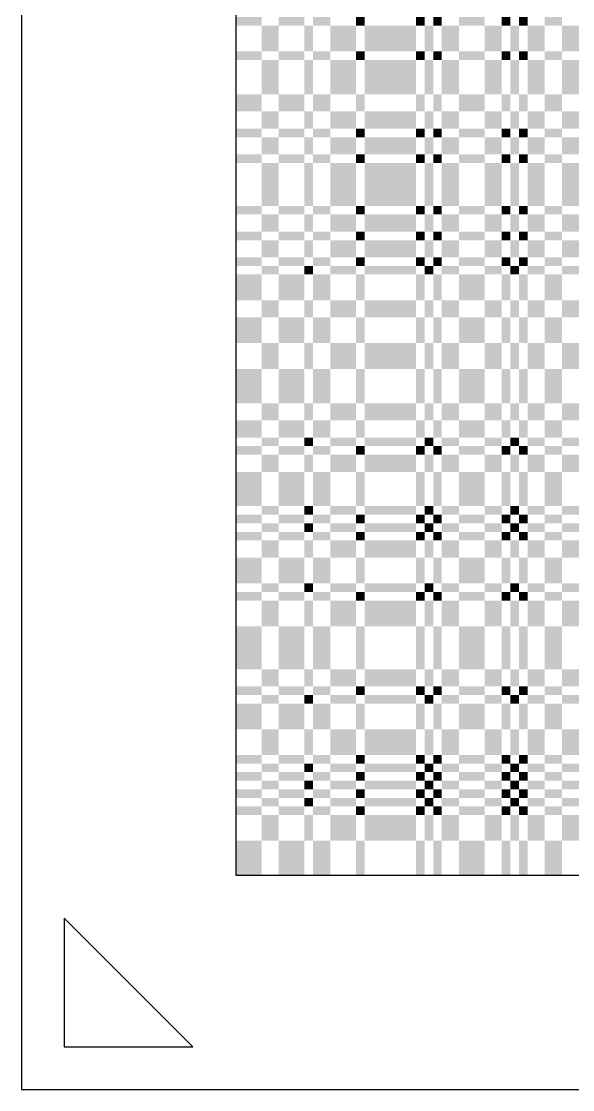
# Model space of a CAD drawing. Extents: x 0 to 200, y 0 to 200.
# Drawn here: x 0 to 51.4, y 0 to 99.6 of the extents above; entities that cross this region are included whole.
import ezdxf

# ---------------------------------------------------------------- set-up
doc = ezdxf.new("R2010")
doc.units = 0

msp = doc.modelspace()

# ---------------------------------------------------------------- linework, layer by layer
at = {"layer": 'CHROME'}
for points in [[(20, 99.2), (22.4, 99.2), (20, 100), (22.4, 100)], [(24, 99.2), (26.4, 99.2), (24, 100), (26.4, 100)], [(27.2, 99.2), (28.8, 99.2), (27.2, 100), (28.8, 100)], [(31.2, 99.2), (32, 99.2), (31.2, 100), (32, 100)], [(36.8, 99.2), (37.6, 99.2), (36.8, 100), (37.6, 100)], [(38.4, 99.2), (39.2, 99.2), (38.4, 100), (39.2, 100)], [(40.8, 99.2), (43.2, 99.2), (40.8, 100), (43.2, 100)], [(44.8, 99.2), (45.6, 99.2), (44.8, 100), (45.6, 100)], [(46.4, 99.2), (47.2, 99.2), (46.4, 100), (47.2, 100)], [(48.8, 99.2), (50.4, 99.2), (48.8, 100), (50.4, 100)], [(22.4, 96.8), (24, 96.8), (22.4, 99.2), (24, 99.2)], [(26.4, 96.8), (27.2, 96.8), (26.4, 99.2), (27.2, 99.2)], [(28.8, 96.8), (31.2, 96.8), (28.8, 99.2), (31.2, 99.2)], [(32, 96.8), (36.8, 96.8), (32, 99.2), (36.8, 99.2)], [(37.6, 96.8), (38.4, 96.8), (37.6, 99.2), (38.4, 99.2)], [(39.2, 96.8), (40.8, 96.8), (39.2, 99.2), (40.8, 99.2)], [(43.2, 96.8), (44.8, 96.8), (43.2, 99.2), (44.8, 99.2)], [(45.6, 96.8), (46.4, 96.8), (45.6, 99.2), (46.4, 99.2)], [(47.2, 96.8), (48.8, 96.8), (47.2, 99.2), (48.8, 99.2)], [(50.4, 96.8), (52.8, 96.8), (50.4, 99.2), (52.8, 99.2)], [(20, 96), (22.4, 96), (20, 96.8), (22.4, 96.8)], [(24, 96), (26.4, 96), (24, 96.8), (26.4, 96.8)], [(27.2, 96), (28.8, 96), (27.2, 96.8), (28.8, 96.8)], [(31.2, 96), (32, 96), (31.2, 96.8), (32, 96.8)], [(36.8, 96), (37.6, 96), (36.8, 96.8), (37.6, 96.8)], [(38.4, 96), (39.2, 96), (38.4, 96.8), (39.2, 96.8)], [(40.8, 96), (43.2, 96), (40.8, 96.8), (43.2, 96.8)], [(44.8, 96), (45.6, 96), (44.8, 96.8), (45.6, 96.8)], [(46.4, 96), (47.2, 96), (46.4, 96.8), (47.2, 96.8)], [(48.8, 96), (50.4, 96), (48.8, 96.8), (50.4, 96.8)], [(22.4, 92.8), (24, 92.8), (22.4, 96), (24, 96)], [(26.4, 92.8), (27.2, 92.8), (26.4, 96), (27.2, 96)], [(28.8, 92.8), (31.2, 92.8), (28.8, 96), (31.2, 96)], [(32, 92.8), (36.8, 92.8), (32, 96), (36.8, 96)], [(37.6, 92.8), (38.4, 92.8), (37.6, 96), (38.4, 96)], [(39.2, 92.8), (40.8, 92.8), (39.2, 96), (40.8, 96)], [(43.2, 92.8), (44.8, 92.8), (43.2, 96), (44.8, 96)], [(45.6, 92.8), (46.4, 92.8), (45.6, 96), (46.4, 96)], [(47.2, 92.8), (48.8, 92.8), (47.2, 96), (48.8, 96)], [(50.4, 92.8), (52.8, 92.8), (50.4, 96), (52.8, 96)], [(20, 91.2), (22.4, 91.2), (20, 92.8), (22.4, 92.8)], [(24, 91.2), (26.4, 91.2), (24, 92.8), (26.4, 92.8)], [(27.2, 91.2), (28.8, 91.2), (27.2, 92.8), (28.8, 92.8)], [(31.2, 91.2), (32, 91.2), (31.2, 92.8), (32, 92.8)], [(36.8, 91.2), (37.6, 91.2), (36.8, 92.8), (37.6, 92.8)], [(38.4, 91.2), (39.2, 91.2), (38.4, 92.8), (39.2, 92.8)], [(40.8, 91.2), (43.2, 91.2), (40.8, 92.8), (43.2, 92.8)], [(44.8, 91.2), (45.6, 91.2), (44.8, 92.8), (45.6, 92.8)], [(46.4, 91.2), (47.2, 91.2), (46.4, 92.8), (47.2, 92.8)], [(48.8, 91.2), (50.4, 91.2), (48.8, 92.8), (50.4, 92.8)], [(22.4, 89.6), (24, 89.6), (22.4, 91.2), (24, 91.2)], [(26.4, 89.6), (27.2, 89.6), (26.4, 91.2), (27.2, 91.2)], [(28.8, 89.6), (31.2, 89.6), (28.8, 91.2), (31.2, 91.2)], [(32, 89.6), (36.8, 89.6), (32, 91.2), (36.8, 91.2)], [(37.6, 89.6), (38.4, 89.6), (37.6, 91.2), (38.4, 91.2)], [(39.2, 89.6), (40.8, 89.6), (39.2, 91.2), (40.8, 91.2)], [(43.2, 89.6), (44.8, 89.6), (43.2, 91.2), (44.8, 91.2)], [(45.6, 89.6), (46.4, 89.6), (45.6, 91.2), (46.4, 91.2)], [(47.2, 89.6), (48.8, 89.6), (47.2, 91.2), (48.8, 91.2)], [(50.4, 89.6), (52.8, 89.6), (50.4, 91.2), (52.8, 91.2)], [(20, 88.8), (22.4, 88.8), (20, 89.6), (22.4, 89.6)], [(22.4, 87.2), (24, 87.2), (22.4, 88.8), (24, 88.8)], [(24, 88.8), (26.4, 88.8), (24, 89.6), (26.4, 89.6)], [(26.4, 87.2), (27.2, 87.2), (26.4, 88.8), (27.2, 88.8)], [(27.2, 88.8), (28.8, 88.8), (27.2, 89.6), (28.8, 89.6)], [(28.8, 87.2), (31.2, 87.2), (28.8, 88.8), (31.2, 88.8)], [(31.2, 88.8), (32, 88.8), (31.2, 89.6), (32, 89.6)], [(32, 87.2), (36.8, 87.2), (32, 88.8), (36.8, 88.8)], [(36.8, 88.8), (37.6, 88.8), (36.8, 89.6), (37.6, 89.6)], [(37.6, 87.2), (38.4, 87.2), (37.6, 88.8), (38.4, 88.8)], [(38.4, 88.8), (39.2, 88.8), (38.4, 89.6), (39.2, 89.6)], [(39.2, 87.2), (40.8, 87.2), (39.2, 88.8), (40.8, 88.8)], [(40.8, 88.8), (43.2, 88.8), (40.8, 89.6), (43.2, 89.6)], [(43.2, 87.2), (44.8, 87.2), (43.2, 88.8), (44.8, 88.8)], [(44.8, 88.8), (45.6, 88.8), (44.8, 89.6), (45.6, 89.6)], [(45.6, 87.2), (46.4, 87.2), (45.6, 88.8), (46.4, 88.8)], [(46.4, 88.8), (47.2, 88.8), (46.4, 89.6), (47.2, 89.6)], [(47.2, 87.2), (48.8, 87.2), (47.2, 88.8), (48.8, 88.8)], [(48.8, 88.8), (50.4, 88.8), (48.8, 89.6), (50.4, 89.6)], [(50.4, 87.2), (52.8, 87.2), (50.4, 88.8), (52.8, 88.8)], [(20, 86.4), (22.4, 86.4), (20, 87.2), (22.4, 87.2)], [(24, 86.4), (26.4, 86.4), (24, 87.2), (26.4, 87.2)], [(27.2, 86.4), (28.8, 86.4), (27.2, 87.2), (28.8, 87.2)], [(31.2, 86.4), (32, 86.4), (31.2, 87.2), (32, 87.2)], [(36.8, 86.4), (37.6, 86.4), (36.8, 87.2), (37.6, 87.2)], [(38.4, 86.4), (39.2, 86.4), (38.4, 87.2), (39.2, 87.2)], [(40.8, 86.4), (43.2, 86.4), (40.8, 87.2), (43.2, 87.2)], [(44.8, 86.4), (45.6, 86.4), (44.8, 87.2), (45.6, 87.2)], [(46.4, 86.4), (47.2, 86.4), (46.4, 87.2), (47.2, 87.2)], [(48.8, 86.4), (50.4, 86.4), (48.8, 87.2), (50.4, 87.2)], [(22.4, 82.4), (24, 82.4), (22.4, 86.4), (24, 86.4)], [(26.4, 82.4), (27.2, 82.4), (26.4, 86.4), (27.2, 86.4)], [(28.8, 82.4), (31.2, 82.4), (28.8, 86.4), (31.2, 86.4)], [(32, 82.4), (36.8, 82.4), (32, 86.4), (36.8, 86.4)], [(37.6, 82.4), (38.4, 82.4), (37.6, 86.4), (38.4, 86.4)], [(39.2, 82.4), (40.8, 82.4), (39.2, 86.4), (40.8, 86.4)], [(43.2, 82.4), (44.8, 82.4), (43.2, 86.4), (44.8, 86.4)], [(45.6, 82.4), (46.4, 82.4), (45.6, 86.4), (46.4, 86.4)], [(47.2, 82.4), (48.8, 82.4), (47.2, 86.4), (48.8, 86.4)], [(50.4, 82.4), (52.8, 82.4), (50.4, 86.4), (52.8, 86.4)], [(20, 81.6), (22.4, 81.6), (20, 82.4), (22.4, 82.4)], [(24, 81.6), (26.4, 81.6), (24, 82.4), (26.4, 82.4)], [(27.2, 81.6), (28.8, 81.6), (27.2, 82.4), (28.8, 82.4)], [(31.2, 81.6), (32, 81.6), (31.2, 82.4), (32, 82.4)], [(36.8, 81.6), (37.6, 81.6), (36.8, 82.4), (37.6, 82.4)], [(38.4, 81.6), (39.2, 81.6), (38.4, 82.4), (39.2, 82.4)], [(40.8, 81.6), (43.2, 81.6), (40.8, 82.4), (43.2, 82.4)], [(44.8, 81.6), (45.6, 81.6), (44.8, 82.4), (45.6, 82.4)], [(46.4, 81.6), (47.2, 81.6), (46.4, 82.4), (47.2, 82.4)], [(48.8, 81.6), (50.4, 81.6), (48.8, 82.4), (50.4, 82.4)], [(22.4, 80), (24, 80), (22.4, 81.6), (24, 81.6)], [(26.4, 80), (27.2, 80), (26.4, 81.6), (27.2, 81.6)], [(28.8, 80), (31.2, 80), (28.8, 81.6), (31.2, 81.6)], [(32, 80), (36.8, 80), (32, 81.6), (36.8, 81.6)], [(37.6, 80), (38.4, 80), (37.6, 81.6), (38.4, 81.6)], [(39.2, 80), (40.8, 80), (39.2, 81.6), (40.8, 81.6)], [(43.2, 80), (44.8, 80), (43.2, 81.6), (44.8, 81.6)], [(45.6, 80), (46.4, 80), (45.6, 81.6), (46.4, 81.6)], [(47.2, 80), (48.8, 80), (47.2, 81.6), (48.8, 81.6)], [(50.4, 80), (52.8, 80), (50.4, 81.6), (52.8, 81.6)], [(20, 79.2), (22.4, 79.2), (20, 80), (22.4, 80)], [(24, 79.2), (26.4, 79.2), (24, 80), (26.4, 80)], [(27.2, 79.2), (28.8, 79.2), (27.2, 80), (28.8, 80)], [(31.2, 79.2), (32, 79.2), (31.2, 80), (32, 80)], [(36.8, 79.2), (37.6, 79.2), (36.8, 80), (37.6, 80)], [(38.4, 79.2), (39.2, 79.2), (38.4, 80), (39.2, 80)], [(40.8, 79.2), (43.2, 79.2), (40.8, 80), (43.2, 80)], [(44.8, 79.2), (45.6, 79.2), (44.8, 80), (45.6, 80)], [(46.4, 79.2), (47.2, 79.2), (46.4, 80), (47.2, 80)], [(48.8, 79.2), (50.4, 79.2), (48.8, 80), (50.4, 80)], [(22.4, 77.6), (24, 77.6), (22.4, 79.2), (24, 79.2)], [(26.4, 77.6), (27.2, 77.6), (26.4, 79.2), (27.2, 79.2)], [(28.8, 77.6), (31.2, 77.6), (28.8, 79.2), (31.2, 79.2)], [(32, 77.6), (36.8, 77.6), (32, 79.2), (36.8, 79.2)], [(37.6, 77.6), (38.4, 77.6), (37.6, 79.2), (38.4, 79.2)], [(39.2, 77.6), (40.8, 77.6), (39.2, 79.2), (40.8, 79.2)], [(43.2, 77.6), (44.8, 77.6), (43.2, 79.2), (44.8, 79.2)], [(45.6, 77.6), (46.4, 77.6), (45.6, 79.2), (46.4, 79.2)], [(47.2, 77.6), (48.8, 77.6), (47.2, 79.2), (48.8, 79.2)], [(50.4, 77.6), (52.8, 77.6), (50.4, 79.2), (52.8, 79.2)], [(20, 76.8), (22.4, 76.8), (20, 77.6), (22.4, 77.6)], [(22.4, 76), (24, 76), (22.4, 76.8), (24, 76.8)], [(24, 76.8), (26.4, 76.8), (24, 77.6), (26.4, 77.6)], [(26.4, 76), (27.2, 76), (26.4, 76.8), (27.2, 76.8)], [(27.2, 76.8), (28.8, 76.8), (27.2, 77.6), (28.8, 77.6)], [(28.8, 76), (31.2, 76), (28.8, 76.8), (31.2, 76.8)], [(31.2, 76.8), (32, 76.8), (31.2, 77.6), (32, 77.6)], [(32, 76), (36.8, 76), (32, 76.8), (36.8, 76.8)], [(36.8, 76.8), (37.6, 76.8), (36.8, 77.6), (37.6, 77.6)], [(37.6, 76), (38.4, 76), (37.6, 76.8), (38.4, 76.8)], [(38.4, 76.8), (39.2, 76.8), (38.4, 77.6), (39.2, 77.6)], [(39.2, 76), (40.8, 76), (39.2, 76.8), (40.8, 76.8)], [(40.8, 76.8), (43.2, 76.8), (40.8, 77.6), (43.2, 77.6)], [(43.2, 76), (44.8, 76), (43.2, 76.8), (44.8, 76.8)], [(44.8, 76.8), (45.6, 76.8), (44.8, 77.6), (45.6, 77.6)], [(45.6, 76), (46.4, 76), (45.6, 76.8), (46.4, 76.8)], [(46.4, 76.8), (47.2, 76.8), (46.4, 77.6), (47.2, 77.6)], [(47.2, 76), (48.8, 76), (47.2, 76.8), (48.8, 76.8)], [(48.8, 76.8), (50.4, 76.8), (48.8, 77.6), (50.4, 77.6)], [(50.4, 76), (52.8, 76), (50.4, 76.8), (52.8, 76.8)], [(20, 73.6), (22.4, 73.6), (20, 76), (22.4, 76)], [(24, 73.6), (26.4, 73.6), (24, 76), (26.4, 76)], [(27.2, 73.6), (28.8, 73.6), (27.2, 76), (28.8, 76)], [(31.2, 73.6), (32, 73.6), (31.2, 76), (32, 76)], [(36.8, 73.6), (37.6, 73.6), (36.8, 76), (37.6, 76)], [(38.4, 73.6), (39.2, 73.6), (38.4, 76), (39.2, 76)], [(40.8, 73.6), (43.2, 73.6), (40.8, 76), (43.2, 76)], [(44.8, 73.6), (45.6, 73.6), (44.8, 76), (45.6, 76)], [(46.4, 73.6), (47.2, 73.6), (46.4, 76), (47.2, 76)], [(48.8, 73.6), (50.4, 73.6), (48.8, 76), (50.4, 76)], [(22.4, 72), (24, 72), (22.4, 73.6), (24, 73.6)], [(26.4, 72), (27.2, 72), (26.4, 73.6), (27.2, 73.6)], [(28.8, 72), (31.2, 72), (28.8, 73.6), (31.2, 73.6)], [(32, 72), (36.8, 72), (32, 73.6), (36.8, 73.6)], [(37.6, 72), (38.4, 72), (37.6, 73.6), (38.4, 73.6)], [(39.2, 72), (40.8, 72), (39.2, 73.6), (40.8, 73.6)], [(43.2, 72), (44.8, 72), (43.2, 73.6), (44.8, 73.6)], [(45.6, 72), (46.4, 72), (45.6, 73.6), (46.4, 73.6)], [(47.2, 72), (48.8, 72), (47.2, 73.6), (48.8, 73.6)], [(50.4, 72), (52.8, 72), (50.4, 73.6), (52.8, 73.6)], [(20, 69.6), (22.4, 69.6), (20, 72), (22.4, 72)], [(24, 69.6), (26.4, 69.6), (24, 72), (26.4, 72)], [(27.2, 69.6), (28.8, 69.6), (27.2, 72), (28.8, 72)], [(31.2, 69.6), (32, 69.6), (31.2, 72), (32, 72)], [(36.8, 69.6), (37.6, 69.6), (36.8, 72), (37.6, 72)], [(38.4, 69.6), (39.2, 69.6), (38.4, 72), (39.2, 72)], [(40.8, 69.6), (43.2, 69.6), (40.8, 72), (43.2, 72)], [(44.8, 69.6), (45.6, 69.6), (44.8, 72), (45.6, 72)], [(46.4, 69.6), (47.2, 69.6), (46.4, 72), (47.2, 72)], [(48.8, 69.6), (50.4, 69.6), (48.8, 72), (50.4, 72)], [(22.4, 67.2), (24, 67.2), (22.4, 69.6), (24, 69.6)], [(26.4, 67.2), (27.2, 67.2), (26.4, 69.6), (27.2, 69.6)], [(28.8, 67.2), (31.2, 67.2), (28.8, 69.6), (31.2, 69.6)], [(32, 67.2), (36.8, 67.2), (32, 69.6), (36.8, 69.6)], [(37.6, 67.2), (38.4, 67.2), (37.6, 69.6), (38.4, 69.6)], [(39.2, 67.2), (40.8, 67.2), (39.2, 69.6), (40.8, 69.6)], [(43.2, 67.2), (44.8, 67.2), (43.2, 69.6), (44.8, 69.6)], [(45.6, 67.2), (46.4, 67.2), (45.6, 69.6), (46.4, 69.6)], [(47.2, 67.2), (48.8, 67.2), (47.2, 69.6), (48.8, 69.6)], [(50.4, 67.2), (52.8, 67.2), (50.4, 69.6), (52.8, 69.6)], [(20, 64), (22.4, 64), (20, 67.2), (22.4, 67.2)], [(24, 64), (26.4, 64), (24, 67.2), (26.4, 67.2)], [(27.2, 64), (28.8, 64), (27.2, 67.2), (28.8, 67.2)], [(31.2, 64), (32, 64), (31.2, 67.2), (32, 67.2)], [(36.8, 64), (37.6, 64), (36.8, 67.2), (37.6, 67.2)], [(38.4, 64), (39.2, 64), (38.4, 67.2), (39.2, 67.2)], [(40.8, 64), (43.2, 64), (40.8, 67.2), (43.2, 67.2)], [(44.8, 64), (45.6, 64), (44.8, 67.2), (45.6, 67.2)], [(46.4, 64), (47.2, 64), (46.4, 67.2), (47.2, 67.2)], [(48.8, 64), (50.4, 64), (48.8, 67.2), (50.4, 67.2)], [(22.4, 62.4), (24, 62.4), (22.4, 64), (24, 64)], [(26.4, 62.4), (27.2, 62.4), (26.4, 64), (27.2, 64)], [(28.8, 62.4), (31.2, 62.4), (28.8, 64), (31.2, 64)], [(32, 62.4), (36.8, 62.4), (32, 64), (36.8, 64)], [(37.6, 62.4), (38.4, 62.4), (37.6, 64), (38.4, 64)], [(39.2, 62.4), (40.8, 62.4), (39.2, 64), (40.8, 64)], [(43.2, 62.4), (44.8, 62.4), (43.2, 64), (44.8, 64)], [(45.6, 62.4), (46.4, 62.4), (45.6, 64), (46.4, 64)], [(47.2, 62.4), (48.8, 62.4), (47.2, 64), (48.8, 64)], [(50.4, 62.4), (52.8, 62.4), (50.4, 64), (52.8, 64)], [(20, 60.8), (22.4, 60.8), (20, 62.4), (22.4, 62.4)], [(24, 60.8), (26.4, 60.8), (24, 62.4), (26.4, 62.4)], [(27.2, 60.8), (28.8, 60.8), (27.2, 62.4), (28.8, 62.4)], [(31.2, 60.8), (32, 60.8), (31.2, 62.4), (32, 62.4)], [(36.8, 60.8), (37.6, 60.8), (36.8, 62.4), (37.6, 62.4)], [(38.4, 60.8), (39.2, 60.8), (38.4, 62.4), (39.2, 62.4)], [(40.8, 60.8), (43.2, 60.8), (40.8, 62.4), (43.2, 62.4)], [(44.8, 60.8), (45.6, 60.8), (44.8, 62.4), (45.6, 62.4)], [(46.4, 60.8), (47.2, 60.8), (46.4, 62.4), (47.2, 62.4)], [(48.8, 60.8), (50.4, 60.8), (48.8, 62.4), (50.4, 62.4)], [(22.4, 60), (24, 60), (22.4, 60.8), (24, 60.8)], [(26.4, 60), (27.2, 60), (26.4, 60.8), (27.2, 60.8)], [(28.8, 60), (31.2, 60), (28.8, 60.8), (31.2, 60.8)], [(32, 60), (36.8, 60), (32, 60.8), (36.8, 60.8)], [(37.6, 60), (38.4, 60), (37.6, 60.8), (38.4, 60.8)], [(39.2, 60), (40.8, 60), (39.2, 60.8), (40.8, 60.8)], [(43.2, 60), (44.8, 60), (43.2, 60.8), (44.8, 60.8)], [(45.6, 60), (46.4, 60), (45.6, 60.8), (46.4, 60.8)], [(47.2, 60), (48.8, 60), (47.2, 60.8), (48.8, 60.8)], [(50.4, 60), (52.8, 60), (50.4, 60.8), (52.8, 60.8)], [(20, 59.2), (22.4, 59.2), (20, 60), (22.4, 60)], [(24, 59.2), (26.4, 59.2), (24, 60), (26.4, 60)], [(27.2, 59.2), (28.8, 59.2), (27.2, 60), (28.8, 60)], [(31.2, 59.2), (32, 59.2), (31.2, 60), (32, 60)], [(36.8, 59.2), (37.6, 59.2), (36.8, 60), (37.6, 60)], [(38.4, 59.2), (39.2, 59.2), (38.4, 60), (39.2, 60)], [(40.8, 59.2), (43.2, 59.2), (40.8, 60), (43.2, 60)], [(44.8, 59.2), (45.6, 59.2), (44.8, 60), (45.6, 60)], [(46.4, 59.2), (47.2, 59.2), (46.4, 60), (47.2, 60)], [(48.8, 59.2), (50.4, 59.2), (48.8, 60), (50.4, 60)], [(22.4, 57.6), (24, 57.6), (22.4, 59.2), (24, 59.2)], [(26.4, 57.6), (27.2, 57.6), (26.4, 59.2), (27.2, 59.2)], [(28.8, 57.6), (31.2, 57.6), (28.8, 59.2), (31.2, 59.2)], [(32, 57.6), (36.8, 57.6), (32, 59.2), (36.8, 59.2)], [(37.6, 57.6), (38.4, 57.6), (37.6, 59.2), (38.4, 59.2)], [(39.2, 57.6), (40.8, 57.6), (39.2, 59.2), (40.8, 59.2)], [(43.2, 57.6), (44.8, 57.6), (43.2, 59.2), (44.8, 59.2)], [(45.6, 57.6), (46.4, 57.6), (45.6, 59.2), (46.4, 59.2)], [(47.2, 57.6), (48.8, 57.6), (47.2, 59.2), (48.8, 59.2)], [(50.4, 57.6), (52.8, 57.6), (50.4, 59.2), (52.8, 59.2)], [(20, 54.4), (22.4, 54.4), (20, 57.6), (22.4, 57.6)], [(24, 54.4), (26.4, 54.4), (24, 57.6), (26.4, 57.6)], [(27.2, 54.4), (28.8, 54.4), (27.2, 57.6), (28.8, 57.6)], [(31.2, 54.4), (32, 54.4), (31.2, 57.6), (32, 57.6)], [(36.8, 54.4), (37.6, 54.4), (36.8, 57.6), (37.6, 57.6)], [(38.4, 54.4), (39.2, 54.4), (38.4, 57.6), (39.2, 57.6)], [(40.8, 54.4), (43.2, 54.4), (40.8, 57.6), (43.2, 57.6)], [(44.8, 54.4), (45.6, 54.4), (44.8, 57.6), (45.6, 57.6)], [(46.4, 54.4), (47.2, 54.4), (46.4, 57.6), (47.2, 57.6)], [(48.8, 54.4), (50.4, 54.4), (48.8, 57.6), (50.4, 57.6)], [(22.4, 53.6), (24, 53.6), (22.4, 54.4), (24, 54.4)], [(26.4, 53.6), (27.2, 53.6), (26.4, 54.4), (27.2, 54.4)], [(28.8, 53.6), (31.2, 53.6), (28.8, 54.4), (31.2, 54.4)], [(32, 53.6), (36.8, 53.6), (32, 54.4), (36.8, 54.4)], [(37.6, 53.6), (38.4, 53.6), (37.6, 54.4), (38.4, 54.4)], [(39.2, 53.6), (40.8, 53.6), (39.2, 54.4), (40.8, 54.4)], [(43.2, 53.6), (44.8, 53.6), (43.2, 54.4), (44.8, 54.4)], [(45.6, 53.6), (46.4, 53.6), (45.6, 54.4), (46.4, 54.4)], [(47.2, 53.6), (48.8, 53.6), (47.2, 54.4), (48.8, 54.4)], [(50.4, 53.6), (52.8, 53.6), (50.4, 54.4), (52.8, 54.4)], [(20, 52.8), (22.4, 52.8), (20, 53.6), (22.4, 53.6)], [(22.4, 52), (24, 52), (22.4, 52.8), (24, 52.8)], [(24, 52.8), (26.4, 52.8), (24, 53.6), (26.4, 53.6)], [(26.4, 52), (27.2, 52), (26.4, 52.8), (27.2, 52.8)], [(27.2, 52.8), (28.8, 52.8), (27.2, 53.6), (28.8, 53.6)], [(28.8, 52), (31.2, 52), (28.8, 52.8), (31.2, 52.8)], [(31.2, 52.8), (32, 52.8), (31.2, 53.6), (32, 53.6)], [(32, 52), (36.8, 52), (32, 52.8), (36.8, 52.8)], [(36.8, 52.8), (37.6, 52.8), (36.8, 53.6), (37.6, 53.6)], [(37.6, 52), (38.4, 52), (37.6, 52.8), (38.4, 52.8)], [(38.4, 52.8), (39.2, 52.8), (38.4, 53.6), (39.2, 53.6)], [(39.2, 52), (40.8, 52), (39.2, 52.8), (40.8, 52.8)], [(40.8, 52.8), (43.2, 52.8), (40.8, 53.6), (43.2, 53.6)], [(43.2, 52), (44.8, 52), (43.2, 52.8), (44.8, 52.8)], [(44.8, 52.8), (45.6, 52.8), (44.8, 53.6), (45.6, 53.6)], [(45.6, 52), (46.4, 52), (45.6, 52.8), (46.4, 52.8)], [(46.4, 52.8), (47.2, 52.8), (46.4, 53.6), (47.2, 53.6)], [(47.2, 52), (48.8, 52), (47.2, 52.8), (48.8, 52.8)], [(48.8, 52.8), (50.4, 52.8), (48.8, 53.6), (50.4, 53.6)], [(50.4, 52), (52.8, 52), (50.4, 52.8), (52.8, 52.8)], [(20, 51.2), (22.4, 51.2), (20, 52), (22.4, 52)], [(24, 51.2), (26.4, 51.2), (24, 52), (26.4, 52)], [(27.2, 51.2), (28.8, 51.2), (27.2, 52), (28.8, 52)], [(31.2, 51.2), (32, 51.2), (31.2, 52), (32, 52)], [(36.8, 51.2), (37.6, 51.2), (36.8, 52), (37.6, 52)], [(38.4, 51.2), (39.2, 51.2), (38.4, 52), (39.2, 52)], [(40.8, 51.2), (43.2, 51.2), (40.8, 52), (43.2, 52)], [(44.8, 51.2), (45.6, 51.2), (44.8, 52), (45.6, 52)], [(46.4, 51.2), (47.2, 51.2), (46.4, 52), (47.2, 52)], [(48.8, 51.2), (50.4, 51.2), (48.8, 52), (50.4, 52)], [(22.4, 49.6), (24, 49.6), (22.4, 51.2), (24, 51.2)], [(26.4, 49.6), (27.2, 49.6), (26.4, 51.2), (27.2, 51.2)], [(28.8, 49.6), (31.2, 49.6), (28.8, 51.2), (31.2, 51.2)], [(32, 49.6), (36.8, 49.6), (32, 51.2), (36.8, 51.2)], [(37.6, 49.6), (38.4, 49.6), (37.6, 51.2), (38.4, 51.2)], [(39.2, 49.6), (40.8, 49.6), (39.2, 51.2), (40.8, 51.2)], [(43.2, 49.6), (44.8, 49.6), (43.2, 51.2), (44.8, 51.2)], [(45.6, 49.6), (46.4, 49.6), (45.6, 51.2), (46.4, 51.2)], [(47.2, 49.6), (48.8, 49.6), (47.2, 51.2), (48.8, 51.2)], [(50.4, 49.6), (52.8, 49.6), (50.4, 51.2), (52.8, 51.2)], [(20, 47.2), (22.4, 47.2), (20, 49.6), (22.4, 49.6)], [(24, 47.2), (26.4, 47.2), (24, 49.6), (26.4, 49.6)], [(27.2, 47.2), (28.8, 47.2), (27.2, 49.6), (28.8, 49.6)], [(31.2, 47.2), (32, 47.2), (31.2, 49.6), (32, 49.6)], [(36.8, 47.2), (37.6, 47.2), (36.8, 49.6), (37.6, 49.6)], [(38.4, 47.2), (39.2, 47.2), (38.4, 49.6), (39.2, 49.6)], [(40.8, 47.2), (43.2, 47.2), (40.8, 49.6), (43.2, 49.6)], [(44.8, 47.2), (45.6, 47.2), (44.8, 49.6), (45.6, 49.6)], [(46.4, 47.2), (47.2, 47.2), (46.4, 49.6), (47.2, 49.6)], [(48.8, 47.2), (50.4, 47.2), (48.8, 49.6), (50.4, 49.6)], [(22.4, 46.4), (24, 46.4), (22.4, 47.2), (24, 47.2)], [(26.4, 46.4), (27.2, 46.4), (26.4, 47.2), (27.2, 47.2)], [(28.8, 46.4), (31.2, 46.4), (28.8, 47.2), (31.2, 47.2)], [(32, 46.4), (36.8, 46.4), (32, 47.2), (36.8, 47.2)], [(37.6, 46.4), (38.4, 46.4), (37.6, 47.2), (38.4, 47.2)], [(39.2, 46.4), (40.8, 46.4), (39.2, 47.2), (40.8, 47.2)], [(43.2, 46.4), (44.8, 46.4), (43.2, 47.2), (44.8, 47.2)], [(45.6, 46.4), (46.4, 46.4), (45.6, 47.2), (46.4, 47.2)], [(47.2, 46.4), (48.8, 46.4), (47.2, 47.2), (48.8, 47.2)], [(50.4, 46.4), (52.8, 46.4), (50.4, 47.2), (52.8, 47.2)], [(20, 45.6), (22.4, 45.6), (20, 46.4), (22.4, 46.4)], [(24, 45.6), (26.4, 45.6), (24, 46.4), (26.4, 46.4)], [(27.2, 45.6), (28.8, 45.6), (27.2, 46.4), (28.8, 46.4)], [(31.2, 45.6), (32, 45.6), (31.2, 46.4), (32, 46.4)], [(36.8, 45.6), (37.6, 45.6), (36.8, 46.4), (37.6, 46.4)], [(38.4, 45.6), (39.2, 45.6), (38.4, 46.4), (39.2, 46.4)], [(40.8, 45.6), (43.2, 45.6), (40.8, 46.4), (43.2, 46.4)], [(44.8, 45.6), (45.6, 45.6), (44.8, 46.4), (45.6, 46.4)], [(46.4, 45.6), (47.2, 45.6), (46.4, 46.4), (47.2, 46.4)], [(48.8, 45.6), (50.4, 45.6), (48.8, 46.4), (50.4, 46.4)], [(22.4, 43.2), (24, 43.2), (22.4, 45.6), (24, 45.6)], [(26.4, 43.2), (27.2, 43.2), (26.4, 45.6), (27.2, 45.6)], [(28.8, 43.2), (31.2, 43.2), (28.8, 45.6), (31.2, 45.6)], [(32, 43.2), (36.8, 43.2), (32, 45.6), (36.8, 45.6)], [(37.6, 43.2), (38.4, 43.2), (37.6, 45.6), (38.4, 45.6)], [(39.2, 43.2), (40.8, 43.2), (39.2, 45.6), (40.8, 45.6)], [(43.2, 43.2), (44.8, 43.2), (43.2, 45.6), (44.8, 45.6)], [(45.6, 43.2), (46.4, 43.2), (45.6, 45.6), (46.4, 45.6)], [(47.2, 43.2), (48.8, 43.2), (47.2, 45.6), (48.8, 45.6)], [(50.4, 43.2), (52.8, 43.2), (50.4, 45.6), (52.8, 45.6)], [(20, 39.2), (22.4, 39.2), (20, 43.2), (22.4, 43.2)], [(24, 39.2), (26.4, 39.2), (24, 43.2), (26.4, 43.2)], [(27.2, 39.2), (28.8, 39.2), (27.2, 43.2), (28.8, 43.2)], [(31.2, 39.2), (32, 39.2), (31.2, 43.2), (32, 43.2)], [(36.8, 39.2), (37.6, 39.2), (36.8, 43.2), (37.6, 43.2)], [(38.4, 39.2), (39.2, 39.2), (38.4, 43.2), (39.2, 43.2)], [(40.8, 39.2), (43.2, 39.2), (40.8, 43.2), (43.2, 43.2)], [(44.8, 39.2), (45.6, 39.2), (44.8, 43.2), (45.6, 43.2)], [(46.4, 39.2), (47.2, 39.2), (46.4, 43.2), (47.2, 43.2)], [(48.8, 39.2), (50.4, 39.2), (48.8, 43.2), (50.4, 43.2)], [(22.4, 37.6), (24, 37.6), (22.4, 39.2), (24, 39.2)], [(26.4, 37.6), (27.2, 37.6), (26.4, 39.2), (27.2, 39.2)], [(28.8, 37.6), (31.2, 37.6), (28.8, 39.2), (31.2, 39.2)], [(32, 37.6), (36.8, 37.6), (32, 39.2), (36.8, 39.2)], [(37.6, 37.6), (38.4, 37.6), (37.6, 39.2), (38.4, 39.2)], [(39.2, 37.6), (40.8, 37.6), (39.2, 39.2), (40.8, 39.2)], [(43.2, 37.6), (44.8, 37.6), (43.2, 39.2), (44.8, 39.2)], [(45.6, 37.6), (46.4, 37.6), (45.6, 39.2), (46.4, 39.2)], [(47.2, 37.6), (48.8, 37.6), (47.2, 39.2), (48.8, 39.2)], [(50.4, 37.6), (52.8, 37.6), (50.4, 39.2), (52.8, 39.2)], [(20, 36.8), (22.4, 36.8), (20, 37.6), (22.4, 37.6)], [(24, 36.8), (26.4, 36.8), (24, 37.6), (26.4, 37.6)], [(27.2, 36.8), (28.8, 36.8), (27.2, 37.6), (28.8, 37.6)], [(31.2, 36.8), (32, 36.8), (31.2, 37.6), (32, 37.6)], [(36.8, 36.8), (37.6, 36.8), (36.8, 37.6), (37.6, 37.6)], [(38.4, 36.8), (39.2, 36.8), (38.4, 37.6), (39.2, 37.6)], [(40.8, 36.8), (43.2, 36.8), (40.8, 37.6), (43.2, 37.6)], [(44.8, 36.8), (45.6, 36.8), (44.8, 37.6), (45.6, 37.6)], [(46.4, 36.8), (47.2, 36.8), (46.4, 37.6), (47.2, 37.6)], [(48.8, 36.8), (50.4, 36.8), (48.8, 37.6), (50.4, 37.6)], [(20, 33.6), (22.4, 33.6), (20, 36), (22.4, 36)], [(22.4, 36), (24, 36), (22.4, 36.8), (24, 36.8)], [(24, 33.6), (26.4, 33.6), (24, 36), (26.4, 36)], [(26.4, 36), (27.2, 36), (26.4, 36.8), (27.2, 36.8)], [(27.2, 33.6), (28.8, 33.6), (27.2, 36), (28.8, 36)], [(28.8, 36), (31.2, 36), (28.8, 36.8), (31.2, 36.8)], [(31.2, 33.6), (32, 33.6), (31.2, 36), (32, 36)], [(32, 36), (36.8, 36), (32, 36.8), (36.8, 36.8)], [(36.8, 33.6), (37.6, 33.6), (36.8, 36), (37.6, 36)], [(37.6, 36), (38.4, 36), (37.6, 36.8), (38.4, 36.8)], [(38.4, 33.6), (39.2, 33.6), (38.4, 36), (39.2, 36)], [(39.2, 36), (40.8, 36), (39.2, 36.8), (40.8, 36.8)], [(40.8, 33.6), (43.2, 33.6), (40.8, 36), (43.2, 36)], [(43.2, 36), (44.8, 36), (43.2, 36.8), (44.8, 36.8)], [(44.8, 33.6), (45.6, 33.6), (44.8, 36), (45.6, 36)], [(45.6, 36), (46.4, 36), (45.6, 36.8), (46.4, 36.8)], [(46.4, 33.6), (47.2, 33.6), (46.4, 36), (47.2, 36)], [(47.2, 36), (48.8, 36), (47.2, 36.8), (48.8, 36.8)], [(48.8, 33.6), (50.4, 33.6), (48.8, 36), (50.4, 36)], [(50.4, 36), (52.8, 36), (50.4, 36.8), (52.8, 36.8)], [(22.4, 31.2), (24, 31.2), (22.4, 33.6), (24, 33.6)], [(26.4, 31.2), (27.2, 31.2), (26.4, 33.6), (27.2, 33.6)], [(28.8, 31.2), (31.2, 31.2), (28.8, 33.6), (31.2, 33.6)], [(32, 31.2), (36.8, 31.2), (32, 33.6), (36.8, 33.6)], [(37.6, 31.2), (38.4, 31.2), (37.6, 33.6), (38.4, 33.6)], [(39.2, 31.2), (40.8, 31.2), (39.2, 33.6), (40.8, 33.6)], [(43.2, 31.2), (44.8, 31.2), (43.2, 33.6), (44.8, 33.6)], [(45.6, 31.2), (46.4, 31.2), (45.6, 33.6), (46.4, 33.6)], [(47.2, 31.2), (48.8, 31.2), (47.2, 33.6), (48.8, 33.6)], [(50.4, 31.2), (52.8, 31.2), (50.4, 33.6), (52.8, 33.6)], [(20, 30.4), (22.4, 30.4), (20, 31.2), (22.4, 31.2)], [(24, 30.4), (26.4, 30.4), (24, 31.2), (26.4, 31.2)], [(27.2, 30.4), (28.8, 30.4), (27.2, 31.2), (28.8, 31.2)], [(31.2, 30.4), (32, 30.4), (31.2, 31.2), (32, 31.2)], [(36.8, 30.4), (37.6, 30.4), (36.8, 31.2), (37.6, 31.2)], [(38.4, 30.4), (39.2, 30.4), (38.4, 31.2), (39.2, 31.2)], [(40.8, 30.4), (43.2, 30.4), (40.8, 31.2), (43.2, 31.2)], [(44.8, 30.4), (45.6, 30.4), (44.8, 31.2), (45.6, 31.2)], [(46.4, 30.4), (47.2, 30.4), (46.4, 31.2), (47.2, 31.2)], [(48.8, 30.4), (50.4, 30.4), (48.8, 31.2), (50.4, 31.2)], [(22.4, 29.6), (24, 29.6), (22.4, 30.4), (24, 30.4)], [(26.4, 29.6), (27.2, 29.6), (26.4, 30.4), (27.2, 30.4)], [(28.8, 29.6), (31.2, 29.6), (28.8, 30.4), (31.2, 30.4)], [(32, 29.6), (36.8, 29.6), (32, 30.4), (36.8, 30.4)], [(37.6, 29.6), (38.4, 29.6), (37.6, 30.4), (38.4, 30.4)], [(39.2, 29.6), (40.8, 29.6), (39.2, 30.4), (40.8, 30.4)], [(43.2, 29.6), (44.8, 29.6), (43.2, 30.4), (44.8, 30.4)], [(45.6, 29.6), (46.4, 29.6), (45.6, 30.4), (46.4, 30.4)], [(47.2, 29.6), (48.8, 29.6), (47.2, 30.4), (48.8, 30.4)], [(50.4, 29.6), (52.8, 29.6), (50.4, 30.4), (52.8, 30.4)], [(20, 28.8), (22.4, 28.8), (20, 29.6), (22.4, 29.6)], [(24, 28.8), (26.4, 28.8), (24, 29.6), (26.4, 29.6)], [(27.2, 28.8), (28.8, 28.8), (27.2, 29.6), (28.8, 29.6)], [(31.2, 28.8), (32, 28.8), (31.2, 29.6), (32, 29.6)], [(36.8, 28.8), (37.6, 28.8), (36.8, 29.6), (37.6, 29.6)], [(38.4, 28.8), (39.2, 28.8), (38.4, 29.6), (39.2, 29.6)], [(40.8, 28.8), (43.2, 28.8), (40.8, 29.6), (43.2, 29.6)], [(44.8, 28.8), (45.6, 28.8), (44.8, 29.6), (45.6, 29.6)], [(46.4, 28.8), (47.2, 28.8), (46.4, 29.6), (47.2, 29.6)], [(48.8, 28.8), (50.4, 28.8), (48.8, 29.6), (50.4, 29.6)], [(20, 27.2), (22.4, 27.2), (20, 28), (22.4, 28)], [(22.4, 28), (24, 28), (22.4, 28.8), (24, 28.8)], [(24, 27.2), (26.4, 27.2), (24, 28), (26.4, 28)], [(26.4, 28), (27.2, 28), (26.4, 28.8), (27.2, 28.8)], [(27.2, 27.2), (28.8, 27.2), (27.2, 28), (28.8, 28)], [(28.8, 28), (31.2, 28), (28.8, 28.8), (31.2, 28.8)], [(31.2, 27.2), (32, 27.2), (31.2, 28), (32, 28)], [(32, 28), (36.8, 28), (32, 28.8), (36.8, 28.8)], [(36.8, 27.2), (37.6, 27.2), (36.8, 28), (37.6, 28)], [(37.6, 28), (38.4, 28), (37.6, 28.8), (38.4, 28.8)], [(38.4, 27.2), (39.2, 27.2), (38.4, 28), (39.2, 28)], [(39.2, 28), (40.8, 28), (39.2, 28.8), (40.8, 28.8)], [(40.8, 27.2), (43.2, 27.2), (40.8, 28), (43.2, 28)], [(43.2, 28), (44.8, 28), (43.2, 28.8), (44.8, 28.8)], [(44.8, 27.2), (45.6, 27.2), (44.8, 28), (45.6, 28)], [(45.6, 28), (46.4, 28), (45.6, 28.8), (46.4, 28.8)], [(46.4, 27.2), (47.2, 27.2), (46.4, 28), (47.2, 28)], [(47.2, 28), (48.8, 28), (47.2, 28.8), (48.8, 28.8)], [(48.8, 27.2), (50.4, 27.2), (48.8, 28), (50.4, 28)], [(50.4, 28), (52.8, 28), (50.4, 28.8), (52.8, 28.8)], [(22.4, 26.4), (24, 26.4), (22.4, 27.2), (24, 27.2)], [(26.4, 26.4), (27.2, 26.4), (26.4, 27.2), (27.2, 27.2)], [(28.8, 26.4), (31.2, 26.4), (28.8, 27.2), (31.2, 27.2)], [(32, 26.4), (36.8, 26.4), (32, 27.2), (36.8, 27.2)], [(37.6, 26.4), (38.4, 26.4), (37.6, 27.2), (38.4, 27.2)], [(39.2, 26.4), (40.8, 26.4), (39.2, 27.2), (40.8, 27.2)], [(43.2, 26.4), (44.8, 26.4), (43.2, 27.2), (44.8, 27.2)], [(45.6, 26.4), (46.4, 26.4), (45.6, 27.2), (46.4, 27.2)], [(47.2, 26.4), (48.8, 26.4), (47.2, 27.2), (48.8, 27.2)], [(50.4, 26.4), (52.8, 26.4), (50.4, 27.2), (52.8, 27.2)], [(20, 25.6), (22.4, 25.6), (20, 26.4), (22.4, 26.4)], [(24, 25.6), (26.4, 25.6), (24, 26.4), (26.4, 26.4)], [(27.2, 25.6), (28.8, 25.6), (27.2, 26.4), (28.8, 26.4)], [(31.2, 25.6), (32, 25.6), (31.2, 26.4), (32, 26.4)], [(36.8, 25.6), (37.6, 25.6), (36.8, 26.4), (37.6, 26.4)], [(38.4, 25.6), (39.2, 25.6), (38.4, 26.4), (39.2, 26.4)], [(40.8, 25.6), (43.2, 25.6), (40.8, 26.4), (43.2, 26.4)], [(44.8, 25.6), (45.6, 25.6), (44.8, 26.4), (45.6, 26.4)], [(46.4, 25.6), (47.2, 25.6), (46.4, 26.4), (47.2, 26.4)], [(48.8, 25.6), (50.4, 25.6), (48.8, 26.4), (50.4, 26.4)], [(22.4, 23.2), (24, 23.2), (22.4, 25.6), (24, 25.6)], [(26.4, 23.2), (27.2, 23.2), (26.4, 25.6), (27.2, 25.6)], [(28.8, 23.2), (31.2, 23.2), (28.8, 25.6), (31.2, 25.6)], [(32, 23.2), (36.8, 23.2), (32, 25.6), (36.8, 25.6)], [(37.6, 23.2), (38.4, 23.2), (37.6, 25.6), (38.4, 25.6)], [(39.2, 23.2), (40.8, 23.2), (39.2, 25.6), (40.8, 25.6)], [(43.2, 23.2), (44.8, 23.2), (43.2, 25.6), (44.8, 25.6)], [(45.6, 23.2), (46.4, 23.2), (45.6, 25.6), (46.4, 25.6)], [(47.2, 23.2), (48.8, 23.2), (47.2, 25.6), (48.8, 25.6)], [(50.4, 23.2), (52.8, 23.2), (50.4, 25.6), (52.8, 25.6)], [(20, 20), (22.4, 20), (20, 23.2), (22.4, 23.2)], [(24, 20), (26.4, 20), (24, 23.2), (26.4, 23.2)], [(27.2, 20), (28.8, 20), (27.2, 23.2), (28.8, 23.2)], [(31.2, 20), (32, 20), (31.2, 23.2), (32, 23.2)], [(36.8, 20), (37.6, 20), (36.8, 23.2), (37.6, 23.2)], [(38.4, 20), (39.2, 20), (38.4, 23.2), (39.2, 23.2)], [(40.8, 20), (43.2, 20), (40.8, 23.2), (43.2, 23.2)], [(44.8, 20), (45.6, 20), (44.8, 23.2), (45.6, 23.2)], [(46.4, 20), (47.2, 20), (46.4, 23.2), (47.2, 23.2)], [(48.8, 20), (50.4, 20), (48.8, 23.2), (50.4, 23.2)]]:
    msp.add_solid(points, dxfattribs=at)
at = {"layer": 'MARK'}
for p, q in [((16, 4), (4, 16)), ((4, 16), (4, 4)), ((4, 4), (16, 4))]:
    msp.add_line(p, q, dxfattribs=at)
at = {"layer": 'OUTLINE'}
for p, q in [((0, 200), (0, 0)), ((20, 180), (20, 20)), ((20, 20), (180, 20)), ((0, 0), (200, 0))]:
    msp.add_line(p, q, dxfattribs=at)

doc.saveas('drawing.dxf')
